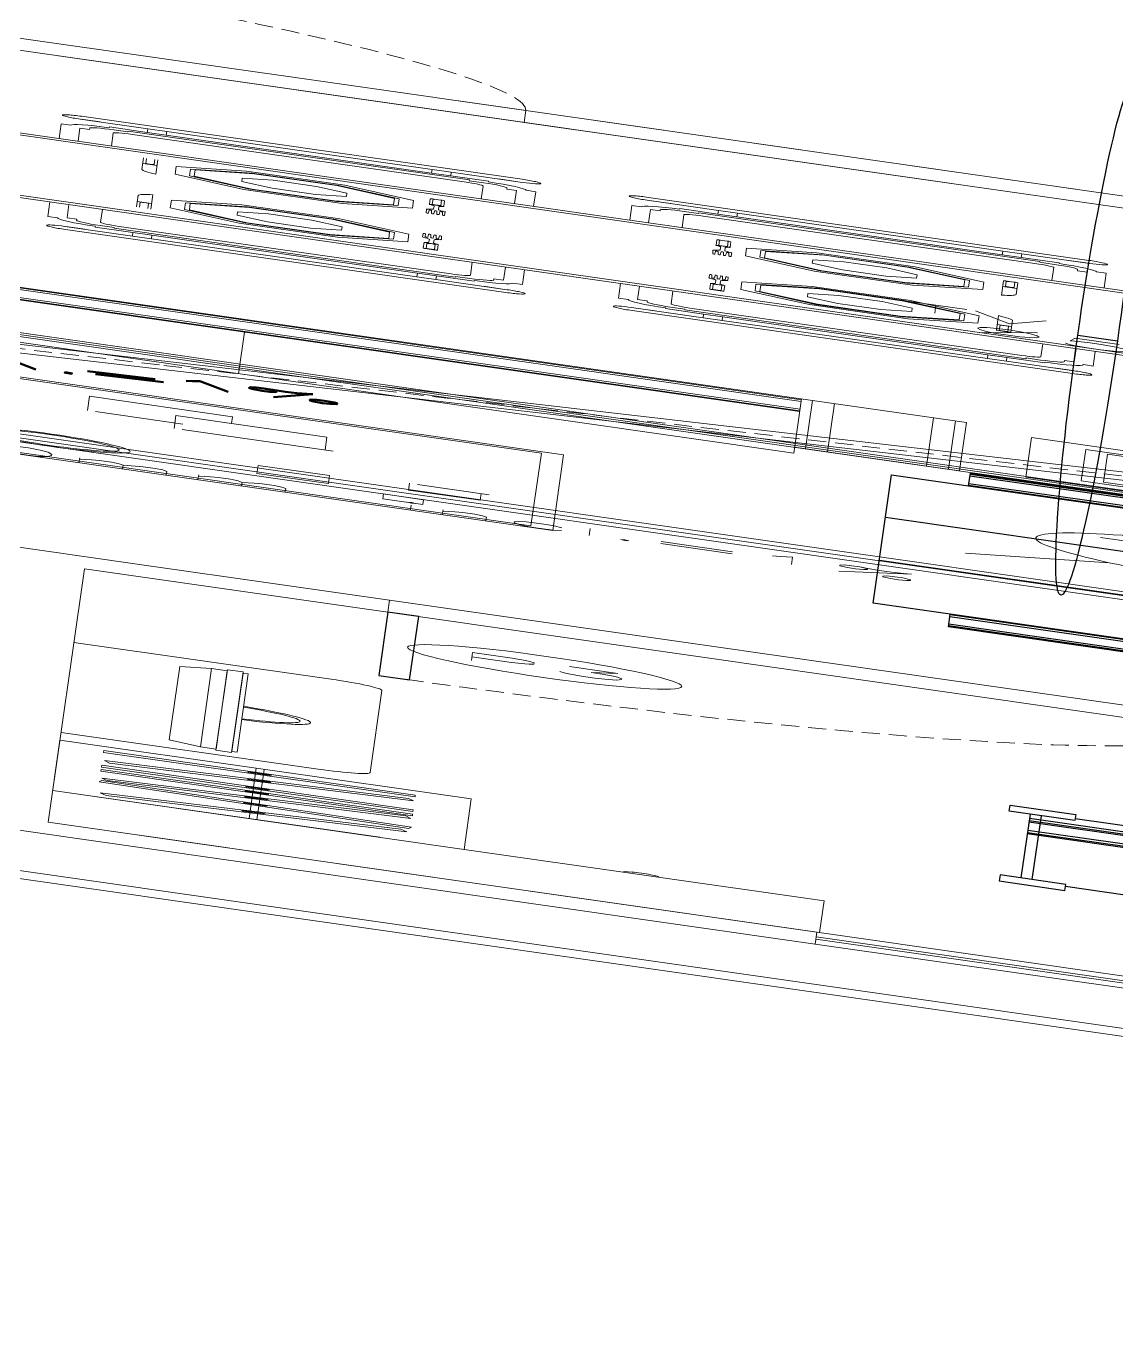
# Model space of a CAD drawing. Header units: millimetres. Extents: x -361192058 to 101130107379, y -14071650034 to 19218552450.
# Drawn here: x -135709.1 to -135646.7, y 43086.9 to 43161 of the extents above; entities that cross this region are included whole.
import ezdxf
from ezdxf.enums import TextEntityAlignment as Align

# ---------------------------------------------------------------- set-up
doc = ezdxf.new("R2010")
doc.units = ezdxf.units.MM
doc.header["$LTSCALE"] = 0.5
doc.linetypes.add('HIDDEN2', pattern=[0.1875, 0.125, -0.0625])
for name, color, linetype in [('02', 2, 'Continuous'), ('ARCO', 7, 'HIDDEN2'), ('CONEXAO_ESGOTO', 7, 'Continuous'), ('DIVERSOS', 4, 'Continuous'), ('ESQUADRIAS', 3, 'Continuous'), ('JANELAS_EXTERNO', 1, 'Continuous'), ('JANELAS_INTERNO', 2, 'Continuous'), ('MOBIL-I', 251, 'Continuous'), ('parede', 2, 'Continuous'), ('PISO', 8, 'Continuous'), ('TUBULAÇÃO_ESGOTO', 6, 'Continuous'), ('TXT_0', 7, 'Continuous'), ('TXT_1', 3, 'Continuous')]:
    doc.layers.add(name, color=color, linetype=linetype)
doc.styles.add('ADITIVOCAD', font='ROMANS.shx')
doc.styles.add('ROMANS', font='romans', dxfattribs={"height": 0.1})
doc.styles.get("Standard").update_dxf_attribs({"font": 'txt.shx', "height": 0.12})

# ---------------------------------------------------------------- blocks, each defined once
blk = doc.blocks.new('ADC_PE_AB1')
blk.add_lwpolyline([(0, -0.03), (1, -0.03), (1, 0), (0, 0)], close=True)
at = {"flags": 8}
blk.add_attdef('$PORTA', text='', height=0.09, dxfattribs=at).set_placement((0.5, -0.1569), align=Align.MIDDLE)
blk = doc.blocks.new('CamaSolteiroP_20')
for p, q in [((-40, -185.91), (-40, -4.09)), ((40, -4.09), (40, -185.91)), ((37.72, -189), (-37.72, -189)), ((37.72, -190), (-37.72, -190))]:
    blk.add_line(p, q)
at = {"color": 8}
for p, q in [((28.36, -36.99), (28.36, -190)), ((29.75, -36.99), (29.75, -190)), ((32.55, -36.99), (32.55, -190)), ((18.56, -39.59), (18.56, -190)), ((15.77, -41.86), (15.77, -190)), ((14.37, -42.5), (14.37, -190))]:
    blk.add_line(p, q, dxfattribs=at)
for points in [[(-44.82, -185.91), (-37.72, -185.91), (-37.72, -191.9), (-44.82, -191.9)], [(44.82, -185.91), (37.72, -185.91), (37.72, -191.9), (44.82, -191.9)]]:
    blk.add_lwpolyline(points, close=True)
blk = doc.blocks.new('s1')
for p, q in [((0.7674, 1.4896), (0.7674, 2.0988)), ((0.7674, 2.0988), (2.7072, 2.0988)), ((0.9277, 1.4148), (0.9277, 2.0988)), ((2.5469, 2.0988), (2.5469, 1.4148)), ((2.7072, 2.0988), (2.7072, 1.4896)), ((0.9277, 1.9385), (2.5469, 1.9385)), ((1.4675, 1.9385), (1.4675, 1.4148)), ((2.0072, 1.9385), (2.0072, 1.4148)), ((0.9277, 1.4896), (0.7674, 1.4896)), ((2.7072, 1.4896), (2.5469, 1.4896)), ((2.5469, 1.4148), (0.9277, 1.4148))]:
    blk.add_line(p, q)
at = {"layer": 'PISO'}
for p, q in [((0.7781, 1.4896), (0.7781, 2.0988)), ((0.7995, 1.4896), (0.7995, 2.0988)), ((0.8957, 1.4896), (0.8957, 2.0988)), ((0.9171, 1.4896), (0.9171, 2.0988)), ((2.5576, 2.0988), (2.5576, 1.4896)), ((2.579, 2.0988), (2.579, 1.4896)), ((2.6752, 2.0988), (2.6752, 1.4896)), ((2.6965, 2.0988), (2.6965, 1.4896)), ((0.9277, 2.0881), (2.5469, 2.0881)), ((0.9277, 2.0667), (2.5469, 2.0667)), ((0.9277, 1.9705), (2.5469, 1.9705)), ((0.9277, 1.9492), (2.5469, 1.9492))]:
    blk.add_line(p, q, dxfattribs=at)
blk = doc.blocks.new('Adh_Afn')
blk.add_line((-0.25, 0), (0.25, 0))
blk.add_circle((0, 0), 0.25)
at = {"flags": 8}
for tag, p in [('$AF', (0, 0.0703)), ('$DIAM', (0, -0.0909))]:
    blk.add_attdef(tag, text='', height=0.1, dxfattribs=at).set_placement(p, align=Align.MIDDLE)
blk = doc.blocks.new('APROVADO QUADRA 21.2 MBVII')
at = {"color": 8, "lineweight": 18}
for p, q in [((4489.9278, 2444.3319), (4489.9497, 2444.3381)), ((4489.9278, 2444.3319), (4490.0102, 2444.0405)), ((4489.9497, 2444.3381), (4490.032, 2444.0467)), ((4490.0822, 2444.3404), (4490.054, 2444.0389)), ((4490.1048, 2444.3383), (4490.0766, 2444.0368)), ((4490.0822, 2444.3404), (4490.1048, 2444.3383)), ((4490.1129, 2444.3331), (4490.135, 2444.3384)), ((4490.1129, 2444.3331), (4490.1825, 2444.0384)), ((4490.135, 2444.3384), (4490.2046, 2444.0436)), ((4490.2167, 2444.3402), (4490.2167, 2444.0374)), ((4490.2167, 2444.3402), (4490.2394, 2444.3402)), ((4490.2394, 2444.3402), (4490.2394, 2444.0374)), ((4490.2707, 2444.3402), (4490.2707, 2444.0374)), ((4490.2707, 2444.3402), (4490.2934, 2444.3402)), ((4490.2934, 2444.3402), (4490.2934, 2444.0374)), ((4490.334, 2444.3331), (4490.3561, 2444.3384)), ((4490.334, 2444.3331), (4490.4036, 2444.0384)), ((4490.3561, 2444.3384), (4490.4257, 2444.0436)), ((4490.4556, 2444.3402), (4490.4556, 2444.0374)), ((4490.4556, 2444.3402), (4490.4783, 2444.3402)), ((4490.4783, 2444.3402), (4490.4783, 2444.0374)), ((4489.8937, 2444.1926), (4490.5289, 2444.1926)), ((4489.975, 2444.1996), (4489.9787, 2444.2007)), ((4489.9812, 2444.1779), (4489.975, 2444.1996)), ((4489.9848, 2444.1789), (4489.9787, 2444.2007)), ((4490.0765, 2444.1775), (4490.0786, 2444.2)), ((4490.0786, 2444.2), (4490.0823, 2444.1997)), ((4490.0802, 2444.1772), (4490.0823, 2444.1997)), ((4490.1543, 2444.1989), (4490.158, 2444.1998)), ((4490.1595, 2444.1769), (4490.1543, 2444.1989)), ((4490.1632, 2444.1778), (4490.158, 2444.1998)), ((4490.2262, 2444.1775), (4490.2262, 2444.2001)), ((4490.2262, 2444.2001), (4490.23, 2444.2001)), ((4490.23, 2444.1775), (4490.23, 2444.2001)), ((4490.2801, 2444.1775), (4490.2801, 2444.2001)), ((4490.2801, 2444.2001), (4490.2839, 2444.2001)), ((4490.2839, 2444.1775), (4490.2839, 2444.2001)), ((4490.3754, 2444.1989), (4490.3791, 2444.1998)), ((4490.3806, 2444.1769), (4490.3754, 2444.1989)), ((4490.3843, 2444.1778), (4490.3791, 2444.1998)), ((4490.4651, 2444.1775), (4490.4651, 2444.2001)), ((4490.4651, 2444.2001), (4490.4689, 2444.2001)), ((4490.4689, 2444.1775), (4490.4689, 2444.2001)), ((4489.8937, 2444.185), (4490.5289, 2444.185)), ((4489.9848, 2444.1789), (4489.9812, 2444.1779)), ((4490.0802, 2444.1772), (4490.0765, 2444.1775)), ((4490.1632, 2444.1778), (4490.1595, 2444.1769)), ((4490.23, 2444.1775), (4490.2262, 2444.1775)), ((4490.2839, 2444.1775), (4490.2801, 2444.1775)), ((4490.3843, 2444.1778), (4490.3806, 2444.1769)), ((4490.4689, 2444.1775), (4490.4651, 2444.1775)), ((4490.0102, 2444.0405), (4490.032, 2444.0467)), ((4490.1825, 2444.0384), (4490.2046, 2444.0436)), ((4490.4036, 2444.0384), (4490.4257, 2444.0436)), ((4490.054, 2444.0389), (4490.0766, 2444.0368)), ((4490.2167, 2444.0374), (4490.2394, 2444.0374)), ((4490.2707, 2444.0374), (4490.2934, 2444.0374)), ((4490.4556, 2444.0374), (4490.4783, 2444.0374))]:
    blk.add_line(p, q, dxfattribs=at)
at = {"layer": '02', "color": 8, "lineweight": 18}
for p, q in [((4498.9937, 2444.8885), (4498.9937, 2441.3885)), ((4490.5296, 2444.3835), (4489.4937, 2444.3835)), ((4489.4937, 2444.3835), (4489.4937, 2443.6335)), ((4489.8937, 2443.9835), (4489.8937, 2444.3835)), ((4489.8937, 2444.3835), (4489.8937, 2444.0653)), ((4490.5296, 2444.3835), (4490.5296, 2443.9835)), ((4490.5296, 2443.9835), (4489.8937, 2443.9835)), ((4489.8937, 2443.6335), (4489.8937, 2443.9835)), ((4489.4937, 2443.6335), (4489.8937, 2443.6335))]:
    blk.add_line(p, q, dxfattribs=at)
blk.add_arc((4489.8953, 2443.8113), 0.0173, 264.5949, 95.4051, dxfattribs=at)
at = {"layer": 'ARCO', "color": 8, "lineweight": 18}
for centre, start, end in [((4499.1437, 2444.8255), 270, 360), ((4492.6937, 2444.0885), 180, 270)]:
    blk.add_arc(centre, 0.8, start, end, dxfattribs=at)
at = {"layer": 'DIVERSOS', "lineweight": 18}
blk.add_line((4494.4435, 2443.5462), (4494.5819, 2443.4079), dxfattribs=at)
blk.add_circle((4494.7587, 2443.2311), 0.25, dxfattribs=at)
at = {"layer": 'ESQUADRIAS', "color": 8, "lineweight": 18}
blk.add_lwpolyline([(4492.6937, 2444.1385), (4492.6937, 2444.0885), (4492.8437, 2444.0885), (4492.8437, 2444.1385)], dxfattribs=at)
at = {"layer": 'JANELAS_EXTERNO', "color": 8, "lineweight": 18}
for p, q in [((4489.3437, 2442.136), (4489.3437, 2443.636)), ((4489.4937, 2442.136), (4489.4937, 2443.636))]:
    blk.add_line(p, q, dxfattribs=at)
at = {"layer": 'JANELAS_INTERNO', "color": 8, "lineweight": 18}
for p, q in [((4489.4037, 2442.136), (4489.4037, 2443.636)), ((4489.4337, 2442.136), (4489.4337, 2443.636))]:
    blk.add_line(p, q, dxfattribs=at)
at = {"layer": 'MOBIL-I', "color": 8, "lineweight": 18}
for p, q in [((4497.1716, 2445.0713), (4497.1716, 2443.3999)), ((4497.1995, 2445.0713), (4497.1995, 2443.3999)), ((4497.9453, 2445.0713), (4497.9453, 2443.3999)), ((4497.9733, 2445.0713), (4497.9733, 2443.3999)), ((4496.064, 2443.5631), (4496.064, 2444.9632)), ((4495.38, 2444.8029), (4495.38, 2443.7234)), ((4495.9036, 2443.7234), (4495.9036, 2444.8029)), ((4495.9143, 2443.7234), (4495.9143, 2444.8029)), ((4495.9357, 2443.7234), (4495.9357, 2444.8029)), ((4496.0319, 2443.7234), (4496.0319, 2444.8029)), ((4496.0533, 2443.7234), (4496.0533, 2444.8029)), ((4493.995, 2444.5838), (4493.995, 2443.9425)), ((4494.9525, 2443.9425), (4494.9525, 2444.5838)), ((4494.0164, 2444.5625), (4494.0164, 2443.9639)), ((4494.9311, 2443.9639), (4494.9311, 2444.5625)), ((4497.1716, 2444.4664), (4496.987, 2444.4664)), ((4496.987, 2444.4569), (4496.987, 2444.4664)), ((4497.9733, 2444.4664), (4498.1578, 2444.4664)), ((4498.1578, 2444.4569), (4498.1578, 2444.4664)), ((4496.8947, 2444.4293), (4496.8947, 2444.4478)), ((4497.1716, 2444.4479), (4497.0055, 2444.4479)), ((4497.0055, 2444.4385), (4497.0055, 2444.4479)), ((4497.9733, 2444.4479), (4498.1394, 2444.4479)), ((4498.1394, 2444.4385), (4498.1394, 2444.4479)), ((4498.2501, 2444.4293), (4498.2501, 2444.4478)), ((4496.9916, 2444.4385), (4497.0055, 2444.4385)), ((4498.1532, 2444.4385), (4498.1394, 2444.4385)), ((4496.9408, 2444.3831), (4496.9408, 2444.42)), ((4496.9501, 2444.42), (4496.9408, 2444.42)), ((4498.1948, 2444.42), (4498.204, 2444.42)), ((4498.204, 2444.3831), (4498.204, 2444.42)), ((4496.9685, 2444.4154), (4496.9685, 2444.4016)), ((4497.0101, 2444.4154), (4497.1716, 2444.4154)), ((4498.1348, 2444.4154), (4497.9733, 2444.4154)), ((4498.1763, 2444.4154), (4498.1763, 2444.4016)), ((4494.6586, 2444.4023), (4494.8365, 2444.4023)), ((4494.6586, 2444.3094), (4494.6586, 2444.3945)), ((4494.8365, 2444.4023), (4494.8365, 2444.2632)), ((4496.9593, 2444.0697), (4496.9593, 2444.4016)), ((4496.9685, 2444.4016), (4496.9593, 2444.4016)), ((4496.9916, 2444.397), (4496.9916, 2444.0743)), ((4498.1532, 2444.397), (4498.1532, 2444.0743)), ((4498.1763, 2444.4016), (4498.1855, 2444.4016)), ((4498.1855, 2444.0697), (4498.1855, 2444.4016)), ((4490.6282, 2444.1335), (4490.6282, 2444.3835)), ((4491.7639, 2444.1335), (4491.7639, 2444.3835)), ((4496.9408, 2444.3831), (4496.8947, 2444.3831)), ((4496.9408, 2444.3647), (4496.9408, 2444.3831)), ((4497.2622, 2444.3832), (4497.4099, 2444.3832)), ((4497.264, 2444.3804), (4497.3268, 2444.3804)), ((4497.3323, 2444.3832), (4497.3323, 2444.3693)), ((4497.8826, 2444.3832), (4497.7349, 2444.3832)), ((4497.8125, 2444.3832), (4497.8125, 2444.3693)), ((4497.8808, 2444.3804), (4497.818, 2444.3804)), ((4498.204, 2444.3647), (4498.204, 2444.3831)), ((4498.204, 2444.3831), (4498.2501, 2444.3831)), ((4497.2622, 2444.3693), (4497.4431, 2444.3693)), ((4497.264, 2444.3721), (4497.3268, 2444.3721)), ((4497.3296, 2444.3777), (4497.3296, 2444.3749)), ((4497.8826, 2444.3693), (4497.7018, 2444.3693)), ((4497.8153, 2444.3777), (4497.8153, 2444.3749)), ((4497.8808, 2444.3721), (4497.818, 2444.3721)), ((4496.9408, 2444.3647), (4496.8947, 2444.3647)), ((4496.9408, 2444.1066), (4496.9408, 2444.3647)), ((4498.204, 2444.1066), (4498.204, 2444.3647)), ((4498.204, 2444.3647), (4498.2501, 2444.3647)), ((4494.589, 2444.3173), (4494.7514, 2444.3173)), ((4494.7514, 2444.3173), (4494.7514, 2444.1704)), ((4494.589, 2444.1626), (4494.589, 2444.3094)), ((4494.8365, 2444.2632), (4494.7514, 2444.2632)), ((4495.9036, 2444.2632), (4495.38, 2444.2632)), ((4494.1791, 2444.1627), (4494.1791, 2444.2322)), ((4494.1791, 2444.2322), (4494.2797, 2444.2322)), ((4494.2797, 2444.2322), (4494.2797, 2444.1627)), ((4494.7514, 2444.1704), (4494.589, 2444.1704)), ((4494.2797, 2444.1627), (4494.1791, 2444.1627)), ((4494.0863, 2444.1086), (4494.1482, 2444.1086)), ((4494.0863, 2444.0699), (4494.0863, 2444.1086)), ((4494.1482, 2444.1086), (4494.1482, 2444.0699)), ((4496.9408, 2444.1066), (4496.8947, 2444.1066)), ((4496.9408, 2444.0881), (4496.9408, 2444.1066)), ((4497.2622, 2444.1044), (4497.331, 2444.1044)), ((4497.331, 2444.0906), (4497.331, 2444.1044)), ((4497.3982, 2444.1067), (4497.4406, 2444.1064)), ((4497.404, 2444.104), (4497.4406, 2444.1043)), ((4497.4431, 2444.1054), (4497.4431, 2444.1053)), ((4497.7018, 2444.1054), (4497.7018, 2444.1053)), ((4497.7467, 2444.1067), (4497.7043, 2444.1064)), ((4497.7408, 2444.104), (4497.7043, 2444.1043)), ((4497.8826, 2444.1044), (4497.8138, 2444.1044)), ((4497.8138, 2444.0906), (4497.8138, 2444.1044)), ((4498.204, 2444.0881), (4498.204, 2444.1066)), ((4498.204, 2444.1066), (4498.2501, 2444.1066)), ((4497.2585, 2444.1007), (4497.2585, 2444.0943)), ((4497.2613, 2444.1007), (4497.2613, 2444.0943)), ((4497.2622, 2444.1017), (4497.3255, 2444.1017)), ((4497.2622, 2444.0934), (4497.3255, 2444.0934)), ((4497.3282, 2444.0989), (4497.3282, 2444.0961)), ((4497.3462, 2444.0998), (4497.3831, 2444.0998)), ((4497.3462, 2444.0952), (4497.3831, 2444.0952)), ((4497.4016, 2444.1028), (4497.4016, 2444.1027)), ((4497.4016, 2444.0975), (4497.4016, 2444.0975)), ((4497.4016, 2444.0923), (4497.4016, 2444.0923)), ((4497.404, 2444.1015), (4497.4406, 2444.1012)), ((4497.404, 2444.0987), (4497.4406, 2444.0991)), ((4497.404, 2444.0963), (4497.4406, 2444.096)), ((4497.404, 2444.0935), (4497.4406, 2444.0939)), ((4497.4431, 2444.1001), (4497.4431, 2444.1001)), ((4497.4431, 2444.0949), (4497.4431, 2444.0949)), ((4497.7018, 2444.1001), (4497.7018, 2444.1001)), ((4497.7018, 2444.0949), (4497.7018, 2444.0949)), ((4497.7408, 2444.1015), (4497.7043, 2444.1012)), ((4497.7408, 2444.0987), (4497.7043, 2444.0991)), ((4497.7408, 2444.0963), (4497.7043, 2444.096)), ((4497.7408, 2444.0935), (4497.7043, 2444.0939)), ((4497.7433, 2444.1028), (4497.7433, 2444.1027)), ((4497.7433, 2444.0975), (4497.7433, 2444.0975)), ((4497.7433, 2444.0923), (4497.7433, 2444.0923)), ((4497.7987, 2444.0998), (4497.7617, 2444.0998)), ((4497.7987, 2444.0952), (4497.7617, 2444.0952)), ((4497.8166, 2444.0989), (4497.8166, 2444.0961)), ((4497.8826, 2444.1017), (4497.8194, 2444.1017)), ((4497.8826, 2444.0934), (4497.8194, 2444.0934)), ((4497.8836, 2444.1007), (4497.8836, 2444.0943)), ((4497.8863, 2444.1007), (4497.8863, 2444.0943)), ((4490.6782, 2444.0835), (4491.7139, 2444.0835)), ((4494.241, 2444.0854), (4494.3261, 2444.0854)), ((4494.241, 2444.0158), (4494.241, 2444.0854)), ((4496.9408, 2444.0881), (4496.8947, 2444.0881)), ((4496.9408, 2444.0512), (4496.9408, 2444.0881)), ((4497.2622, 2444.0906), (4497.331, 2444.0906)), ((4497.3982, 2444.0883), (4497.4406, 2444.0886)), ((4497.404, 2444.0911), (4497.4406, 2444.0907)), ((4497.4431, 2444.0897), (4497.4431, 2444.0897)), ((4497.7018, 2444.0897), (4497.7018, 2444.0897)), ((4497.7408, 2444.0911), (4497.7043, 2444.0907)), ((4497.7467, 2444.0883), (4497.7043, 2444.0886)), ((4497.8826, 2444.0906), (4497.8138, 2444.0906)), ((4498.204, 2444.0512), (4498.204, 2444.0881)), ((4498.204, 2444.0881), (4498.2501, 2444.0881)), ((4499.1437, 2442.1862), (4499.1437, 2444.0908)), ((4494.1482, 2444.0699), (4494.0863, 2444.0699)), ((4494.3261, 2444.0776), (4494.3261, 2444.008)), ((4496.9685, 2444.0697), (4496.9593, 2444.0697)), ((4496.9685, 2444.0558), (4496.9685, 2444.0697)), ((4498.1763, 2444.0697), (4498.1855, 2444.0697)), ((4498.1763, 2444.0558), (4498.1763, 2444.0697)), ((4497.0101, 2444.0558), (4497.1716, 2444.0558)), ((4498.1348, 2444.0558), (4497.9733, 2444.0558)), ((4496.8947, 2444.0232), (4496.8947, 2444.0417)), ((4496.9501, 2444.0512), (4496.9408, 2444.0512)), ((4498.1948, 2444.0512), (4498.204, 2444.0512)), ((4498.2501, 2444.0232), (4498.2501, 2444.0417)), ((4496.9916, 2444.0328), (4497.0055, 2444.0328)), ((4497.0055, 2444.0328), (4497.0055, 2444.0234)), ((4498.1394, 2444.0328), (4498.1394, 2444.0234)), ((4498.1532, 2444.0328), (4498.1394, 2444.0328)), ((4497.1716, 2444.0234), (4497.0055, 2444.0234)), ((4497.9733, 2444.0234), (4498.1394, 2444.0234)), ((4494.3261, 2444.0158), (4494.241, 2444.0158)), ((4496.987, 2444.0143), (4496.987, 2444.0049)), ((4497.1716, 2444.0049), (4496.987, 2444.0049)), ((4497.9733, 2444.0049), (4498.1578, 2444.0049)), ((4498.1578, 2444.0143), (4498.1578, 2444.0049)), ((4496.8772, 2444.0012), (4496.8762, 2444.0012)), ((4498.2677, 2444.0012), (4498.2686, 2444.0012)), ((4494.0164, 2443.9639), (4494.9311, 2443.9639)), ((4493.995, 2443.9425), (4494.9525, 2443.9425)), ((4496.8772, 2443.9153), (4496.8762, 2443.9153)), ((4497.1716, 2443.9115), (4496.987, 2443.9115)), ((4496.987, 2443.9021), (4496.987, 2443.9115)), ((4497.9733, 2443.9115), (4498.1578, 2443.9115)), ((4498.1578, 2443.9021), (4498.1578, 2443.9115)), ((4498.2677, 2443.9153), (4498.2686, 2443.9153)), ((4496.8947, 2443.8932), (4496.8947, 2443.8747)), ((4497.1716, 2443.8931), (4497.0055, 2443.8931)), ((4497.0055, 2443.8837), (4497.0055, 2443.8931)), ((4497.9733, 2443.8931), (4498.1394, 2443.8931)), ((4498.1394, 2443.8837), (4498.1394, 2443.8931)), ((4498.2501, 2443.8932), (4498.2501, 2443.8747)), ((4496.9916, 2443.8837), (4497.0055, 2443.8837)), ((4498.1532, 2443.8837), (4498.1394, 2443.8837)), ((4496.9408, 2443.8652), (4496.9408, 2443.8283)), ((4496.9501, 2443.8652), (4496.9408, 2443.8652)), ((4496.9685, 2443.8606), (4496.9685, 2443.8467)), ((4497.0101, 2443.8606), (4497.1716, 2443.8606)), ((4498.1348, 2443.8606), (4497.9733, 2443.8606)), ((4498.1763, 2443.8606), (4498.1763, 2443.8467)), ((4498.1948, 2443.8652), (4498.204, 2443.8652)), ((4498.204, 2443.8652), (4498.204, 2443.8283)), ((4496.9593, 2443.8467), (4496.9593, 2443.5149)), ((4496.9685, 2443.8467), (4496.9593, 2443.8467)), ((4496.9916, 2443.5195), (4496.9916, 2443.8421)), ((4498.1532, 2443.5195), (4498.1532, 2443.8421)), ((4498.1763, 2443.8467), (4498.1855, 2443.8467)), ((4498.1855, 2443.8467), (4498.1855, 2443.5149)), ((4496.9408, 2443.8283), (4496.8947, 2443.8283)), ((4496.9408, 2443.8283), (4496.9408, 2443.8098)), ((4497.2585, 2443.8157), (4497.2585, 2443.8221)), ((4497.2613, 2443.8157), (4497.2613, 2443.8221)), ((4497.2622, 2443.8258), (4497.331, 2443.8258)), ((4497.2622, 2443.8231), (4497.3255, 2443.8231)), ((4497.3282, 2443.8175), (4497.3282, 2443.8203)), ((4497.331, 2443.8258), (4497.331, 2443.812)), ((4497.3462, 2443.8212), (4497.3831, 2443.8212)), ((4497.3982, 2443.8281), (4497.4406, 2443.8278)), ((4497.4016, 2443.8241), (4497.4016, 2443.8242)), ((4497.4016, 2443.8189), (4497.4016, 2443.8189)), ((4497.404, 2443.8254), (4497.4406, 2443.8257)), ((4497.404, 2443.8229), (4497.4406, 2443.8226)), ((4497.404, 2443.8201), (4497.4406, 2443.8205)), ((4497.404, 2443.8177), (4497.4406, 2443.8174)), ((4497.4431, 2443.8268), (4497.4431, 2443.8268)), ((4497.4431, 2443.8215), (4497.4431, 2443.8215)), ((4497.7018, 2443.8268), (4497.7018, 2443.8268)), ((4497.7018, 2443.8215), (4497.7018, 2443.8215)), ((4497.7467, 2443.8281), (4497.7043, 2443.8278)), ((4497.7408, 2443.8254), (4497.7043, 2443.8257)), ((4497.7408, 2443.8229), (4497.7043, 2443.8226)), ((4497.7408, 2443.8201), (4497.7043, 2443.8205)), ((4497.7408, 2443.8177), (4497.7043, 2443.8174)), ((4497.7433, 2443.8241), (4497.7433, 2443.8242)), ((4497.7433, 2443.8189), (4497.7433, 2443.8189)), ((4497.7987, 2443.8212), (4497.7617, 2443.8212)), ((4497.8138, 2443.8258), (4497.8138, 2443.812)), ((4497.8826, 2443.8258), (4497.8138, 2443.8258)), ((4497.8166, 2443.8175), (4497.8166, 2443.8203)), ((4497.8826, 2443.8231), (4497.8194, 2443.8231)), ((4497.8836, 2443.8157), (4497.8836, 2443.8221)), ((4497.8863, 2443.8157), (4497.8863, 2443.8221)), ((4498.204, 2443.8283), (4498.204, 2443.8098)), ((4498.204, 2443.8283), (4498.2501, 2443.8283)), ((4496.9408, 2443.8098), (4496.8947, 2443.8098)), ((4496.9408, 2443.8098), (4496.9408, 2443.5518)), ((4497.2622, 2443.8148), (4497.3255, 2443.8148)), ((4497.2622, 2443.812), (4497.331, 2443.812)), ((4497.3462, 2443.8166), (4497.3831, 2443.8166)), ((4497.3982, 2443.8097), (4497.4406, 2443.81)), ((4497.4016, 2443.8137), (4497.4016, 2443.8137)), ((4497.404, 2443.8149), (4497.4406, 2443.8153)), ((4497.404, 2443.8125), (4497.4406, 2443.8121)), ((4497.4431, 2443.8163), (4497.4431, 2443.8163)), ((4497.4431, 2443.8111), (4497.4431, 2443.8111)), ((4497.7018, 2443.8163), (4497.7018, 2443.8163)), ((4497.7018, 2443.8111), (4497.7018, 2443.8111)), ((4497.7408, 2443.8149), (4497.7043, 2443.8153)), ((4497.7408, 2443.8125), (4497.7043, 2443.8121)), ((4497.7467, 2443.8097), (4497.7043, 2443.81)), ((4497.7433, 2443.8137), (4497.7433, 2443.8137)), ((4497.7987, 2443.8166), (4497.7617, 2443.8166)), ((4497.8826, 2443.812), (4497.8138, 2443.812)), ((4497.8826, 2443.8148), (4497.8194, 2443.8148)), ((4498.204, 2443.8098), (4498.204, 2443.5518)), ((4498.204, 2443.8098), (4498.2501, 2443.8098)), ((4495.38, 2443.7234), (4496.064, 2443.7234)), ((4495.4548, 2443.7234), (4495.4548, 2443.5631)), ((4495.4548, 2443.7127), (4496.064, 2443.7127)), ((4495.4548, 2443.6914), (4496.064, 2443.6914)), ((4495.4548, 2443.5952), (4496.064, 2443.5952)), ((4495.4548, 2443.5738), (4496.064, 2443.5738)), ((4495.4548, 2443.5631), (4496.064, 2443.5631)), ((4496.9408, 2443.5518), (4496.8947, 2443.5518)), ((4496.9408, 2443.5518), (4496.9408, 2443.5333)), ((4497.2585, 2443.5369), (4497.2585, 2443.5434)), ((4497.2622, 2443.5471), (4497.4431, 2443.5471)), ((4497.264, 2443.5443), (4497.3268, 2443.5443)), ((4497.3323, 2443.5332), (4497.3323, 2443.5471)), ((4497.8826, 2443.5471), (4497.7018, 2443.5471)), ((4497.8125, 2443.5332), (4497.8125, 2443.5471)), ((4497.8808, 2443.5443), (4497.818, 2443.5443)), ((4497.8863, 2443.5369), (4497.8863, 2443.5434)), ((4498.204, 2443.5518), (4498.204, 2443.5333)), ((4498.204, 2443.5518), (4498.2501, 2443.5518)), ((4496.9408, 2443.5333), (4496.8947, 2443.5333)), ((4496.9408, 2443.5333), (4496.9408, 2443.4964)), ((4497.2613, 2443.5388), (4497.2613, 2443.5415)), ((4497.2622, 2443.5332), (4497.4099, 2443.5332)), ((4497.264, 2443.536), (4497.3268, 2443.536)), ((4497.3296, 2443.5388), (4497.3296, 2443.5415)), ((4497.8826, 2443.5332), (4497.7349, 2443.5332)), ((4497.8153, 2443.5388), (4497.8153, 2443.5415)), ((4497.8808, 2443.536), (4497.818, 2443.536)), ((4497.8836, 2443.5388), (4497.8836, 2443.5415)), ((4498.204, 2443.5333), (4498.204, 2443.4964)), ((4498.204, 2443.5333), (4498.2501, 2443.5333)), ((4496.9685, 2443.5149), (4496.9593, 2443.5149)), ((4496.9685, 2443.501), (4496.9685, 2443.5149)), ((4498.1763, 2443.501), (4498.1763, 2443.5149)), ((4498.1763, 2443.5149), (4498.1855, 2443.5149)), ((4496.9501, 2443.4964), (4496.9408, 2443.4964)), ((4497.0101, 2443.501), (4497.1716, 2443.501)), ((4498.1348, 2443.501), (4497.9733, 2443.501)), ((4498.1948, 2443.4964), (4498.204, 2443.4964)), ((4496.8947, 2443.4871), (4496.8947, 2443.4687)), ((4498.2501, 2443.4871), (4498.2501, 2443.4687)), ((4496.9916, 2443.4779), (4497.0055, 2443.4779)), ((4497.0055, 2443.4779), (4497.0055, 2443.4685)), ((4497.1716, 2443.4685), (4497.0055, 2443.4685)), ((4497.9733, 2443.4685), (4498.1394, 2443.4685)), ((4498.1394, 2443.4779), (4498.1394, 2443.4685)), ((4498.1532, 2443.4779), (4498.1394, 2443.4779)), ((4496.987, 2443.4595), (4496.987, 2443.4501)), ((4498.1578, 2443.4595), (4498.1578, 2443.4501)), ((4497.1716, 2443.4501), (4496.987, 2443.4501)), ((4497.9733, 2443.4501), (4498.1578, 2443.4501))]:
    blk.add_line(p, q, dxfattribs=at)
for points in [[(4496.8578, 2444.0196), (4496.8578, 2444.4479, -0.414214), (4496.8762, 2444.4664), (4496.8772, 2444.4664, -0.414214), (4496.8947, 2444.4488), (4496.8947, 2444.3831, -0.414214)], [(4498.287, 2444.0196), (4498.287, 2444.4479, 0.414214), (4498.2686, 2444.4664), (4498.2677, 2444.4664, 0.414214), (4498.2501, 2444.4488), (4498.2501, 2444.3831, 0.414214)], [(4496.8947, 2444.3831), (4496.8947, 2444.3647, -0.414214)], [(4498.2501, 2444.3831), (4498.2501, 2444.3647, 0.414214)], [(4496.8947, 2444.3647), (4496.8947, 2444.1066, -0.414214)], [(4498.2501, 2444.3647), (4498.2501, 2444.1066, 0.414214)], [(4496.8947, 2444.1066), (4496.8947, 2444.0881, -0.414214)], [(4498.2501, 2444.1066), (4498.2501, 2444.0881, 0.414214)], [(4496.8947, 2444.0881), (4496.8947, 2444.0187, -0.414214), (4496.8772, 2444.0012)], [(4498.2501, 2444.0881), (4498.2501, 2444.0187, 0.414214), (4498.2677, 2444.0012)], [(4496.8762, 2444.0012, -0.414214), (4496.8578, 2444.0196, -0.414214)], [(4498.2686, 2444.0012, 0.414214), (4498.287, 2444.0196, 0.414214)], [(4496.8762, 2443.9153, 0.414214), (4496.8578, 2443.8968, 0.414214)], [(4496.8947, 2443.8283), (4496.8947, 2443.8977, 0.414214), (4496.8772, 2443.9153)], [(4498.2501, 2443.8283), (4498.2501, 2443.8977, -0.414214), (4498.2677, 2443.9153)], [(4498.2686, 2443.9153, -0.414214), (4498.287, 2443.8968, -0.414214)], [(4496.8578, 2443.8968), (4496.8578, 2443.4685, 0.414214), (4496.8762, 2443.4501), (4496.8772, 2443.4501, 0.414214), (4496.8947, 2443.4676), (4496.8947, 2443.5333, 0.414214)], [(4498.287, 2443.8968), (4498.287, 2443.4685, -0.414214), (4498.2686, 2443.4501), (4498.2677, 2443.4501, -0.414214), (4498.2501, 2443.4676), (4498.2501, 2443.5333, -0.414214)], [(4496.8947, 2443.8098), (4496.8947, 2443.8283, 0.414214)], [(4498.2501, 2443.8098), (4498.2501, 2443.8283, -0.414214)], [(4496.8947, 2443.5518), (4496.8947, 2443.8098, 0.414214)], [(4498.2501, 2443.5518), (4498.2501, 2443.8098, -0.414214)], [(4496.8947, 2443.5333), (4496.8947, 2443.5518, 0.414214)], [(4498.2501, 2443.5333), (4498.2501, 2443.5518, -0.414214)]]:
    blk.add_lwpolyline(points, format="xyb", dxfattribs=at)
for points in [[(4497.408, 2444.3509), (4497.4756, 2444.2833), (4497.4756, 2444.1877), (4497.408, 2444.1201), (4497.3124, 2444.1201), (4497.2448, 2444.1877), (4497.2448, 2444.2833), (4497.3124, 2444.3509)], [(4497.7369, 2444.3509), (4497.6693, 2444.2833), (4497.6693, 2444.1877), (4497.7369, 2444.1201), (4497.8324, 2444.1201), (4497.9, 2444.1877), (4497.9, 2444.2833), (4497.8324, 2444.3509)], [(4497.4022, 2444.337), (4497.4617, 2444.2776), (4497.4617, 2444.1935), (4497.4022, 2444.134), (4497.3181, 2444.134), (4497.2587, 2444.1935), (4497.2587, 2444.2776), (4497.3181, 2444.337)], [(4497.4003, 2444.3324), (4497.4571, 2444.2756), (4497.4571, 2444.1954), (4497.4003, 2444.1386), (4497.3201, 2444.1386), (4497.2633, 2444.1954), (4497.2633, 2444.2756), (4497.3201, 2444.3324)], [(4497.7426, 2444.337), (4497.6831, 2444.2776), (4497.6831, 2444.1935), (4497.7426, 2444.134), (4497.8267, 2444.134), (4497.8862, 2444.1935), (4497.8862, 2444.2776), (4497.8267, 2444.337)], [(4497.7445, 2444.3324), (4497.6877, 2444.2756), (4497.6877, 2444.1954), (4497.7445, 2444.1386), (4497.8248, 2444.1386), (4497.8815, 2444.1954), (4497.8815, 2444.2756), (4497.8248, 2444.3324)], [(4490.7257, 2444.2793), (4490.6952, 2444.2488), (4491.6826, 2444.2488), (4491.652, 2444.2793)], [(4497.3812, 2444.2863), (4497.411, 2444.2565), (4497.411, 2444.2145), (4497.3812, 2444.1847), (4497.3392, 2444.1847), (4497.3094, 2444.2145), (4497.3094, 2444.2565), (4497.3392, 2444.2863)], [(4497.7636, 2444.2863), (4497.7339, 2444.2565), (4497.7339, 2444.2145), (4497.7636, 2444.1847), (4497.8057, 2444.1847), (4497.8354, 2444.2145), (4497.8354, 2444.2565), (4497.8057, 2444.2863)], [(4490.6952, 2444.2488), (4490.6952, 2444.2335), (4491.6826, 2444.2335), (4491.6826, 2444.2488)], [(4490.6799, 2444.2335), (4490.6799, 2444.2182), (4491.6979, 2444.2182), (4491.6979, 2444.2335)], [(4490.6952, 2444.2182), (4490.6952, 2444.2131), (4491.6826, 2444.2131), (4491.6826, 2444.2182)], [(4497.408, 2443.5656), (4497.4756, 2443.6331), (4497.4756, 2443.7287), (4497.408, 2443.7963), (4497.3124, 2443.7963), (4497.2448, 2443.7287), (4497.2448, 2443.6331), (4497.3124, 2443.5656)], [(4497.7369, 2443.5656), (4497.6693, 2443.6331), (4497.6693, 2443.7287), (4497.7369, 2443.7963), (4497.8324, 2443.7963), (4497.9, 2443.7287), (4497.9, 2443.6331), (4497.8324, 2443.5656)], [(4497.4022, 2443.5794), (4497.4617, 2443.6389), (4497.4617, 2443.723), (4497.4022, 2443.7824), (4497.3181, 2443.7824), (4497.2587, 2443.723), (4497.2587, 2443.6389), (4497.3181, 2443.5794)], [(4497.7426, 2443.5794), (4497.6831, 2443.6389), (4497.6831, 2443.723), (4497.7426, 2443.7824), (4497.8267, 2443.7824), (4497.8862, 2443.723), (4497.8862, 2443.6389), (4497.8267, 2443.5794)], [(4497.4003, 2443.584), (4497.4571, 2443.6408), (4497.4571, 2443.7211), (4497.4003, 2443.7778), (4497.3201, 2443.7778), (4497.2633, 2443.7211), (4497.2633, 2443.6408), (4497.3201, 2443.584)], [(4497.7445, 2443.584), (4497.6877, 2443.6408), (4497.6877, 2443.7211), (4497.7445, 2443.7778), (4497.8248, 2443.7778), (4497.8815, 2443.7211), (4497.8815, 2443.6408), (4497.8248, 2443.584)], [(4497.3812, 2443.6302), (4497.411, 2443.6599), (4497.411, 2443.7019), (4497.3812, 2443.7317), (4497.3392, 2443.7317), (4497.3094, 2443.7019), (4497.3094, 2443.6599), (4497.3392, 2443.6302)], [(4497.7636, 2443.6302), (4497.7339, 2443.6599), (4497.7339, 2443.7019), (4497.7636, 2443.7317), (4497.8057, 2443.7317), (4497.8354, 2443.7019), (4497.8354, 2443.6599), (4497.8057, 2443.6302)], [(4495.9955, 2442.9968), (4495.9955, 2443.4991), (4495.4931, 2443.4991), (4495.4931, 2442.9968)], [(4495.942, 2443.0503), (4495.942, 2443.4457), (4495.5466, 2443.4457), (4495.5466, 2443.0503)], [(4495.9206, 2443.0716), (4495.9206, 2443.4243), (4495.568, 2443.4243), (4495.568, 2443.0716)]]:
    blk.add_lwpolyline(points, close=True, dxfattribs=at)
for radius in [0.0773, 0.0666]:
    blk.add_circle((4494.2255, 2444.4332), radius, dxfattribs=at)
for centre, radius, start, end in [((4496.987, 2444.42), 0.0369, 90, 180), ((4498.1578, 2444.42), 0.0369, 0, 90), ((4496.9916, 2444.4154), 0.0231, 90, 180), ((4498.1532, 2444.4154), 0.0231, 0, 90), ((4497.0101, 2444.397), 0.0185, 90, 180), ((4498.1348, 2444.397), 0.0185, 0, 90), ((4497.3268, 2444.3777), 0.00277, 0, 90), ((4497.4062, 2444.3277), 0.0556, 48.4965, 86.1968), ((4497.7386, 2444.3277), 0.0556, 93.8032, 131.5035), ((4497.818, 2444.3777), 0.00277, 90, 180), ((4497.3268, 2444.3749), 0.00277, 270, 0), ((4497.818, 2444.3749), 0.00277, 180, 270), ((4491.1889, 2444.2335), 0.0865, 193.6117, 346.3883), ((4491.1889, 2444.2335), 0.0763, 195.4696, 344.5304), ((4490.6782, 2444.1335), 0.05, 180, 270), ((4491.7139, 2444.1335), 0.05, 270, 0), ((4497.2622, 2444.1007), 0.00369, 90, 180), ((4497.331, 2444.1009), 0.00355, 50.6395, 90), ((4497.3747, 2444.1339), 0.0351, 283.8223, 307.3866), ((4497.3982, 2444.1032), 0.00355, 90, 127.3866), ((4497.4039, 2444.1011), 0.00283, 87.1971, 144.9426), ((4497.441, 2444.1039), 0.00253, 34.6465, 100.1299), ((4497.441, 2444.1068), 0.00253, 259.8701, 325.3535), ((4497.7038, 2444.1039), 0.00253, 79.8701, 145.3535), ((4497.7038, 2444.1068), 0.00253, 214.6465, 280.1299), ((4497.741, 2444.1011), 0.00283, 35.0574, 92.8029), ((4497.7467, 2444.1032), 0.00355, 52.6134, 90), ((4497.7701, 2444.1339), 0.0351, 232.6134, 256.1777), ((4497.8138, 2444.1009), 0.00355, 90, 129.3605), ((4497.8826, 2444.1007), 0.00369, 0, 90), ((4497.2622, 2444.0943), 0.00369, 180, 270), ((4497.2622, 2444.1007), 0.000923, 90, 180), ((4497.2622, 2444.0943), 0.000923, 180, 270), ((4497.3255, 2444.0989), 0.00277, 0, 90), ((4497.3255, 2444.0961), 0.00277, 270, 0), ((4497.331, 2444.0941), 0.00355, 270, 309.3605), ((4497.3442, 2444.117), 0.0173, 230.6395, 276.532), ((4497.3442, 2444.078), 0.0173, 83.468, 129.3605), ((4497.3747, 2444.0611), 0.0351, 52.6134, 76.1777), ((4497.4039, 2444.1043), 0.00283, 215.0574, 272.8029), ((4497.4039, 2444.0959), 0.00283, 87.1971, 144.9426), ((4497.4039, 2444.0991), 0.00283, 215.0574, 272.8029), ((4497.4039, 2444.0907), 0.00283, 87.1971, 144.9426), ((4497.4039, 2444.0939), 0.00283, 215.0574, 272.8029), ((4497.441, 2444.0987), 0.00252, 34.9237, 100.5667), ((4497.441, 2444.1016), 0.00253, 259.8701, 325.3535), ((4497.441, 2444.0935), 0.00253, 34.6465, 100.1299), ((4497.441, 2444.0963), 0.00251, 258.9956, 324.7965), ((4497.7038, 2444.0987), 0.00252, 79.4333, 145.0763), ((4497.7038, 2444.1016), 0.00253, 214.6465, 280.1299), ((4497.7038, 2444.0935), 0.00253, 79.8701, 145.3535), ((4497.7038, 2444.0963), 0.00251, 215.2035, 281.0044), ((4497.741, 2444.1043), 0.00283, 267.1971, 324.9426), ((4497.741, 2444.0959), 0.00283, 35.0574, 92.8029), ((4497.741, 2444.0991), 0.00283, 267.1971, 324.9426), ((4497.741, 2444.0907), 0.00283, 35.0574, 92.8029), ((4497.741, 2444.0939), 0.00283, 267.1971, 324.9426), ((4497.7701, 2444.0611), 0.0351, 103.8223, 127.3866), ((4497.8006, 2444.117), 0.0173, 263.468, 309.3605), ((4497.8006, 2444.078), 0.0173, 50.6395, 96.532), ((4497.8138, 2444.0941), 0.00355, 230.6395, 270), ((4497.8194, 2444.0989), 0.00277, 90, 180), ((4497.8194, 2444.0961), 0.00277, 180, 270), ((4497.8826, 2444.1007), 0.000923, 0, 90), ((4497.8826, 2444.0943), 0.00369, 270, 0), ((4497.8826, 2444.0943), 0.000923, 270, 0), ((4497.3982, 2444.0918), 0.00355, 232.6134, 270), ((4497.441, 2444.0882), 0.00253, 34.6465, 100.1299), ((4497.441, 2444.0911), 0.00251, 258.9956, 324.7965), ((4497.7038, 2444.0882), 0.00253, 79.8701, 145.3535), ((4497.7038, 2444.0911), 0.00251, 215.2035, 281.0044), ((4497.7467, 2444.0918), 0.00355, 270, 307.3866), ((4497.0101, 2444.0743), 0.0185, 180, 270), ((4498.1348, 2444.0743), 0.0185, 270, 0), ((4496.9916, 2444.0558), 0.0231, 180, 270), ((4498.1532, 2444.0558), 0.0231, 270, 0), ((4496.987, 2444.0512), 0.0369, 180, 270), ((4498.1578, 2444.0512), 0.0369, 270, 0), ((4496.987, 2443.8652), 0.0369, 90, 180), ((4498.1578, 2443.8652), 0.0369, 0, 90), ((4496.9916, 2443.8606), 0.0231, 90, 180), ((4498.1532, 2443.8606), 0.0231, 0, 90), ((4497.0101, 2443.8421), 0.0185, 90, 180), ((4498.1348, 2443.8421), 0.0185, 0, 90), ((4497.2622, 2443.8221), 0.00369, 90, 180), ((4497.2622, 2443.8221), 0.000923, 90, 180), ((4497.3255, 2443.8203), 0.00277, 0, 90), ((4497.3255, 2443.8175), 0.00277, 270, 0), ((4497.331, 2443.8223), 0.00355, 50.6395, 90), ((4497.3442, 2443.8384), 0.0173, 230.6395, 276.532), ((4497.3747, 2443.8553), 0.0351, 283.8223, 307.3866), ((4497.3982, 2443.8246), 0.00355, 90, 127.3866), ((4497.4039, 2443.8226), 0.00283, 87.1971, 144.9426), ((4497.4039, 2443.8257), 0.00283, 215.0574, 272.8029), ((4497.4039, 2443.8173), 0.00283, 87.1971, 144.9426), ((4497.4039, 2443.8205), 0.00283, 215.0574, 272.8029), ((4497.441, 2443.8253), 0.00251, 35.2035, 101.0044), ((4497.441, 2443.8282), 0.00253, 259.8701, 325.3535), ((4497.441, 2443.8201), 0.00251, 35.2035, 101.0044), ((4497.441, 2443.823), 0.00253, 259.8701, 325.3535), ((4497.441, 2443.8149), 0.00253, 34.6465, 100.1299), ((4497.7038, 2443.8253), 0.00251, 78.9956, 144.7965), ((4497.7038, 2443.8282), 0.00253, 214.6465, 280.1299), ((4497.7038, 2443.8201), 0.00251, 78.9956, 144.7965), ((4497.7038, 2443.823), 0.00253, 214.6465, 280.1299), ((4497.7038, 2443.8149), 0.00253, 79.8701, 145.3535), ((4497.741, 2443.8226), 0.00283, 35.0574, 92.8029), ((4497.741, 2443.8257), 0.00283, 267.1971, 324.9426), ((4497.741, 2443.8173), 0.00283, 35.0574, 92.8029), ((4497.741, 2443.8205), 0.00283, 267.1971, 324.9426), ((4497.7467, 2443.8246), 0.00355, 52.6134, 90), ((4497.7701, 2443.8553), 0.0351, 232.6134, 256.1777), ((4497.8006, 2443.8384), 0.0173, 263.468, 309.3605), ((4497.8138, 2443.8223), 0.00355, 90, 129.3605), ((4497.8194, 2443.8203), 0.00277, 90, 180), ((4497.8194, 2443.8175), 0.00277, 180, 270), ((4497.8826, 2443.8221), 0.00369, 0, 90), ((4497.8826, 2443.8221), 0.000923, 0, 90), ((4497.2622, 2443.8157), 0.00369, 180, 270), ((4497.2622, 2443.8157), 0.000923, 180, 270), ((4497.331, 2443.8155), 0.00355, 270, 309.3605), ((4497.3442, 2443.7994), 0.0173, 83.468, 129.3605), ((4497.3747, 2443.7825), 0.0351, 52.6134, 76.1777), ((4497.3982, 2443.8132), 0.00355, 232.6134, 270), ((4497.4039, 2443.8121), 0.00283, 87.1971, 144.9426), ((4497.4039, 2443.8153), 0.00283, 215.0574, 272.8029), ((4497.441, 2443.8177), 0.00252, 259.4333, 325.0763), ((4497.441, 2443.8096), 0.00253, 34.6465, 100.1299), ((4497.441, 2443.8125), 0.00253, 259.8701, 325.3535), ((4497.7038, 2443.8177), 0.00252, 214.9237, 280.5667), ((4497.7038, 2443.8096), 0.00253, 79.8701, 145.3535), ((4497.7038, 2443.8125), 0.00253, 214.6465, 280.1299), ((4497.741, 2443.8121), 0.00283, 35.0574, 92.8029), ((4497.741, 2443.8153), 0.00283, 267.1971, 324.9426), ((4497.7467, 2443.8132), 0.00355, 270, 307.3866), ((4497.7701, 2443.7825), 0.0351, 103.8223, 127.3866), ((4497.8006, 2443.7994), 0.0173, 50.6395, 96.532), ((4497.8138, 2443.8155), 0.00355, 230.6395, 270), ((4497.8826, 2443.8157), 0.00369, 270, 0), ((4497.8826, 2443.8157), 0.000923, 270, 0), ((4497.2622, 2443.5434), 0.00369, 90, 180), ((4497.264, 2443.5415), 0.00277, 90, 180), ((4497.3268, 2443.5415), 0.00277, 0, 90), ((4497.4062, 2443.5887), 0.0556, 273.8032, 311.5035), ((4497.7386, 2443.5887), 0.0556, 228.4965, 266.1968), ((4497.818, 2443.5415), 0.00277, 90, 180), ((4497.8808, 2443.5415), 0.00277, 0, 90), ((4497.8826, 2443.5434), 0.00369, 0, 90), ((4497.2622, 2443.5369), 0.00369, 180, 270), ((4497.264, 2443.5388), 0.00277, 180, 270), ((4497.3268, 2443.5388), 0.00277, 270, 0), ((4497.818, 2443.5388), 0.00277, 180, 270), ((4497.8808, 2443.5388), 0.00277, 270, 0), ((4497.8826, 2443.5369), 0.00369, 270, 0), ((4497.0101, 2443.5195), 0.0185, 180, 270), ((4498.1348, 2443.5195), 0.0185, 270, 0), ((4496.987, 2443.4964), 0.0369, 180, 270), ((4496.9916, 2443.501), 0.0231, 180, 270), ((4498.1532, 2443.501), 0.0231, 270, 0), ((4498.1578, 2443.4964), 0.0369, 270, 0)]:
    blk.add_arc(centre, radius, start, end, dxfattribs=at)
at = {"layer": 'parede', "color": 8, "lineweight": 18}
for p, q in [((4492.8437, 2444.3385), (4492.8437, 2444.7385)), ((4489.3437, 2444.1885), (4489.3437, 2444.5335)), ((4489.4937, 2443.636), (4489.4937, 2444.3835)), ((4489.4937, 2444.2085), (4489.4937, 2444.3835)), ((4492.6937, 2444.3835), (4489.4937, 2444.3835)), ((4492.6937, 2444.1385), (4492.6937, 2444.3835)), ((4492.8437, 2444.3385), (4492.8437, 2444.1885)), ((4489.3437, 2443.636), (4489.3437, 2444.1885)), ((4492.8437, 2444.0885), (4492.8437, 2444.1885)), ((4498.9937, 2442.8885), (4498.9937, 2444.1885)), ((4499.1437, 2442.0885), (4499.1437, 2444.1885)), ((4492.6937, 2444.0885), (4492.8437, 2444.0885)), ((4499.1437, 2444.0255), (4498.9937, 2444.0255)), ((4489.4937, 2443.636), (4489.3437, 2443.636))]:
    blk.add_line(p, q, dxfattribs=at)
blk.add_lwpolyline([(4499.1437, 2443.9755), (4499.1437, 2444.0255), (4498.9937, 2444.0255), (4498.9937, 2443.9755)], dxfattribs=at)
at = {"layer": 'PISO', "color": 8, "lineweight": 18}
for p, q in [((4488.7437, 2445.1335), (4488.7437, 2441.3885)), ((4488.8437, 2445.0335), (4488.8437, 2441.3885)), ((4499.1437, 2444.9885), (4499.1437, 2444.1885)), ((4498.9937, 2444.8255), (4498.9937, 2444.1885)), ((4492.6937, 2444.1385), (4492.6937, 2443.2385)), ((4492.8437, 2444.1385), (4492.8437, 2443.2385))]:
    blk.add_line(p, q, dxfattribs=at)
blk.add_circle((4492.2937, 2443.9316), 0.1333, dxfattribs=at)
at = {"layer": 'TUBULAÇÃO_ESGOTO', "lineweight": 18}
for p, q in [((4495.4501, 2447.3847), (4495.4501, 2441.6347)), ((4495.5001, 2447.3847), (4495.5001, 2441.6347)), ((4495.3983, 2444.3521), (4494.4042, 2447.1826)), ((4494.1489, 2442.7623), (4494.1488, 2447.166)), ((4494.1988, 2442.7623), (4494.1988, 2447.166)), ((4494.2486, 2442.7623), (4494.2488, 2447.166)), ((4495.304, 2444.319), (4494.3098, 2447.1495)), ((4496.0913, 2442.3789), (4495.3983, 2444.3521)), ((4495.9853, 2442.3789), (4495.304, 2444.319))]:
    blk.add_line(p, q, dxfattribs=at)
at = {"layer": 'TUBULAÇÃO_ESGOTO', "linetype": 'ByBlock', "lineweight": 18}
blk.add_line((4495.4751, 2447.3847), (4495.4751, 2441.5078), dxfattribs=at)
at = {"layer": 'TUBULAÇÃO_ESGOTO', "linetype": 'HIDDEN2', "lineweight": 18}
for p, q in [((4494.357, 2447.166), (4495.3511, 2444.3355)), ((4495.3511, 2444.3355), (4496.0383, 2442.3789))]:
    blk.add_line(p, q, dxfattribs=at)
at = {"layer": 'DIVERSOS', "lineweight": 18}
ref = blk.add_blockref('Adh_Afn', (4497.3416, 2443.4496), dxfattribs=dict(at, rotation=270))
ref.add_attrib('$AF', 'TV 02', dxfattribs={"layer": 'TXT_0', "height": 0.1, "rotation": 270, "style": 'ADITIVOCAD', "flags": 8}).set_placement((4497.4118, 2443.4496), align=Align.MIDDLE)
ref.add_attrib('$DIAM', '%%C50', dxfattribs={"layer": 'TXT_0', "height": 0.1, "rotation": 270, "style": 'ADITIVOCAD', "flags": 8}).set_placement((4497.2507, 2443.4496), align=Align.MIDDLE)
ref = blk.add_blockref('Adh_Afn', (4494.7587, 2443.2311), dxfattribs=dict(at, rotation=270))
ref.add_attrib('$AF', 'TV 01', dxfattribs={"layer": 'TXT_0', "height": 0.1, "rotation": 270, "style": 'ADITIVOCAD', "flags": 8}).set_placement((4494.8289, 2443.2311), align=Align.MIDDLE)
ref.add_attrib('$DIAM', '%%C50', dxfattribs={"layer": 'TXT_0', "height": 0.1, "rotation": 270, "style": 'ADITIVOCAD', "flags": 8}).set_placement((4494.6677, 2443.2311), align=Align.MIDDLE)
at = {"layer": 'ESQUADRIAS', "color": 8, "lineweight": 18}
ref = blk.add_blockref('ADC_PE_AB1', (4491.8937, 2444.0885), dxfattribs=dict(at, xscale=0.8000000000001819, zscale=0.8000000000001819))
ref.add_attrib('$PORTA', 'P3', dxfattribs={"layer": 'TXT_1', "height": 0.1, "rotation": 270, "flags": 8}).set_placement((4492.2937, 2443.9316), align=Align.MIDDLE)
at = {"layer": 'MOBIL-I', "color": 8, "lineweight": 18, "rotation": 180.0000000000219}
blk.add_blockref('s1', (4496.2111, 2445.042), dxfattribs=at)
at = {"layer": 'MOBIL-I', "color": 8, "lineweight": 18, "xscale": -0.01066999999966356, "yscale": 0.01067000000011831, "zscale": 0.01067, "rotation": 180.0000022437301}
blk.add_blockref('CamaSolteiroP_20', (4490.9279, 2441.4217), dxfattribs=at)
at = {"color": 0, "lineweight": 13, "flags": 8}
for p in [(4700.7247, 2280.1125), (4699.5738, 2277.8964), (4702.3546, 2276.195), (4703.6722, 2274.085), (4699.8445, 2272.2194), (4703.0488, 2270.137), (4703.0877, 2267.9803), (4700.6523, 2261.5216), (4700.7007, 2257.1593)]:
    blk.add_attdef('NIVEL', p, '', height=0.075, dxfattribs=at)
for rotation, width, p in [(90, 0.8, (4700.8205, 2275.7521)), (270, 0.6, (4703.8437, 2274.9021)), (90, 0.8, (4701.5575, 2268.5021)), (180, 0.6, (4651.1817, 2236.1931))]:
    blk.add_attdef('$PORTA', text='', height=0.09, rotation=rotation, dxfattribs=dict(at, width=width)).set_placement(p, align=Align.MIDDLE)
for p in [(4654.176, 2240.463), (4648.499, 2240.1923), (4637.8012, 2239.3845), (4633.4388, 2239.3361), (4656.3921, 2239.3121), (4652.4746, 2237.6822), (4646.4166, 2236.988), (4644.2598, 2236.9491), (4650.3646, 2236.3646)]:
    blk.add_attdef('NIVEL', p, '', height=0.075, rotation=270, dxfattribs=at)
at = {"color": 0, "lineweight": 13, "width": 0.8, "flags": 8}
for p in [(4652.0317, 2239.2163), (4644.7817, 2238.4793)]:
    blk.add_attdef('$PORTA', text='', height=0.09, dxfattribs=at).set_placement(p, align=Align.MIDDLE)
at = {"layer": 'CONEXAO_ESGOTO', "lineweight": 18, "style": 'ROMANS'}
blk.add_text(' %%C100mm', height=0.09, rotation=269.9495, dxfattribs=at).set_placement((4493.9993, 2444.4881), align=Align.CENTER)
for rotation, p in [(288.5892, (4495.0123, 2444.6362)), (269.9495, (4493.999, 2444.0962))]:
    blk.add_text('incl.=1%', height=0.09, rotation=rotation, dxfattribs=at).set_placement(p)

msp = doc.modelspace()

# ---------------------------------------------------------------- block references
at = {"layer": '02', "color": 0, "lineweight": 30, "xscale": -4.574818403918471, "yscale": -59.40450511825884, "zscale": 4.574818403918471, "rotation": 261.8606972171988}
msp.add_blockref('APROVADO QUADRA 21.2 MBVII', (5129.041, 2225.201), dxfattribs=at)

doc.saveas('drawing.dxf')
